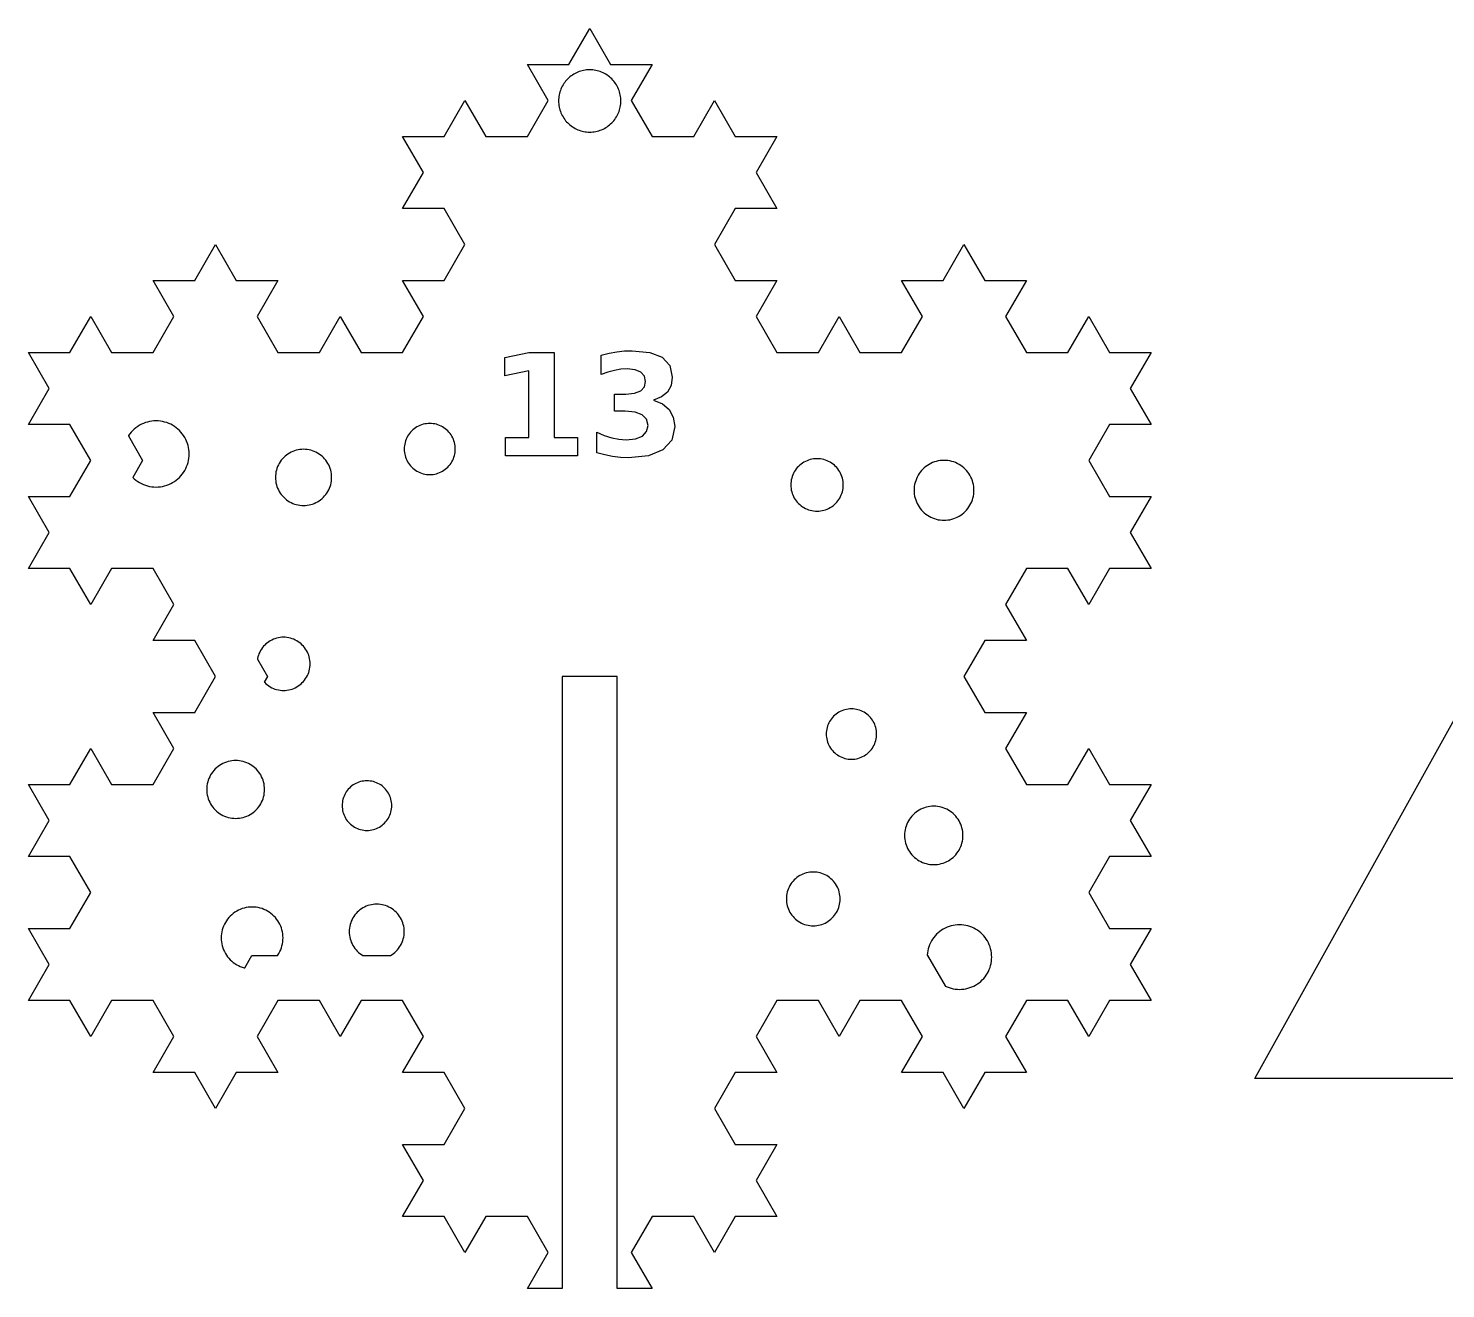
# Model space of a CAD drawing. Header units: millimetres. Extents: x 0 to 450, y -234 to 0.
# Drawn here: x 69 to 150.9, y -153.9 to -81 of the extents above; entities that cross this region are included whole.
import ezdxf

# ---------------------------------------------------------------- set-up
doc = ezdxf.new("R2010")
doc.units = ezdxf.units.MM
doc.layers.add('CUT', color=1, linetype='Continuous')
doc.layers.add('ENGRAVE', color=7, linetype='Continuous')

msp = doc.modelspace()

# ---------------------------------------------------------------- linework, layer by layer
at = {"layer": 'CUT'}
for points in [[(103.833, -85.167), (105.036, -87.25), (107.442, -87.25), (108.645, -85.167), (109.848, -87.25), (112.253, -87.25), (111.05, -89.333), (112.253, -91.417), (109.848, -91.417), (108.645, -93.5), (109.848, -95.583), (112.253, -95.583), (111.05, -97.667), (112.253, -99.75), (114.659, -99.75), (115.862, -97.667), (117.064, -99.75), (119.47, -99.75), (120.673, -97.667), (119.47, -95.583), (121.876, -95.583), (123.078, -93.5), (124.281, -95.583), (126.687, -95.583), (125.484, -97.667), (126.687, -99.75), (129.093, -99.75), (130.295, -97.667), (131.498, -99.75), (133.904, -99.75), (132.701, -101.833), (133.904, -103.917), (131.498, -103.917), (130.295, -106), (131.498, -108.083), (133.904, -108.083), (132.701, -110.167), (133.904, -112.25), (131.498, -112.25), (130.295, -114.333), (129.093, -112.25), (126.687, -112.25), (125.484, -114.333), (126.687, -116.417), (124.281, -116.417), (123.078, -118.5), (124.281, -120.583), (126.687, -120.583), (125.484, -122.667), (126.687, -124.75), (129.093, -124.75), (130.295, -122.667), (131.498, -124.75), (133.904, -124.75), (132.701, -126.833), (133.904, -128.917), (131.498, -128.917), (130.295, -131), (131.498, -133.083), (133.904, -133.083), (132.701, -135.167), (133.904, -137.25), (131.498, -137.25), (130.295, -139.333), (129.093, -137.25), (126.687, -137.25), (125.484, -139.333), (126.687, -141.417), (124.281, -141.417), (123.078, -143.5), (121.876, -141.417), (119.47, -141.417), (120.673, -139.333), (119.47, -137.25), (117.064, -137.25), (115.862, -139.333), (114.659, -137.25), (112.253, -137.25), (111.05, -139.333), (112.253, -141.417), (109.848, -141.417), (108.645, -143.5), (109.848, -145.583), (112.253, -145.583), (111.05, -147.667), (112.253, -149.75), (109.848, -149.75), (108.645, -151.833), (107.442, -149.75), (105.036, -149.75), (103.833, -151.833), (105.036, -153.917), (103.015, -153.917), (103.015, -118.5), (99.84, -118.5), (99.84, -153.917), (97.819, -153.917), (99.022, -151.833), (97.819, -149.75), (95.414, -149.75), (94.211, -151.833), (93.008, -149.75), (90.603, -149.75), (91.805, -147.667), (90.603, -145.583), (93.008, -145.583), (94.211, -143.5), (93.008, -141.417), (90.603, -141.417), (91.805, -139.333), (90.603, -137.25), (88.197, -137.25), (86.994, -139.333), (85.791, -137.25), (83.386, -137.25), (82.183, -139.333), (83.386, -141.417), (80.98, -141.417), (79.777, -143.5), (78.574, -141.417), (76.169, -141.417), (77.372, -139.333), (76.169, -137.25), (73.763, -137.25), (72.56, -139.333), (71.358, -137.25), (68.952, -137.25), (70.155, -135.167), (68.952, -133.083), (71.358, -133.083), (72.56, -131), (71.358, -128.917), (68.952, -128.917), (70.155, -126.833), (68.952, -124.75), (71.358, -124.75), (72.56, -122.667), (73.763, -124.75), (76.169, -124.75), (77.372, -122.667), (76.169, -120.583), (78.574, -120.583), (79.777, -118.5), (78.574, -116.417), (76.169, -116.417), (77.372, -114.333), (76.169, -112.25), (73.763, -112.25), (72.56, -114.333), (71.358, -112.25), (68.952, -112.25), (70.155, -110.167), (68.952, -108.083), (71.358, -108.083), (72.56, -106), (71.358, -103.917), (68.952, -103.917), (70.155, -101.833), (68.952, -99.75), (71.358, -99.75), (72.56, -97.667), (73.763, -99.75), (76.169, -99.75), (77.372, -97.667), (76.169, -95.583), (78.574, -95.583), (79.777, -93.5), (80.98, -95.583), (83.386, -95.583), (82.183, -97.667), (83.386, -99.75), (85.791, -99.75), (86.994, -97.667), (88.197, -99.75), (90.603, -99.75), (91.805, -97.667), (90.603, -95.583), (93.008, -95.583), (94.211, -93.5), (93.008, -91.417), (90.603, -91.417), (91.805, -89.333), (90.603, -87.25), (93.008, -87.25), (94.211, -85.167), (95.414, -87.25), (97.819, -87.25), (99.022, -85.167), (97.819, -83.083), (100.225, -83.083), (101.428, -81), (102.631, -83.083), (105.036, -83.083), (103.833, -85.167)], [(103.226, -85.112), (103.219, -85.024), (103.208, -84.936), (103.193, -84.849), (103.174, -84.763), (103.15, -84.677), (103.123, -84.594), (103.091, -84.511), (103.055, -84.43), (103.015, -84.351), (102.972, -84.275), (102.925, -84.2), (102.874, -84.128), (102.819, -84.058), (102.762, -83.991), (102.701, -83.927), (102.637, -83.866), (102.57, -83.809), (102.5, -83.754), (102.428, -83.703), (102.353, -83.656), (102.276, -83.613), (102.197, -83.573), (102.117, -83.537), (102.034, -83.505), (101.95, -83.478), (101.865, -83.454), (101.779, -83.435), (101.692, -83.419), (101.604, -83.409), (101.516, -83.402), (101.428, -83.4), (101.34, -83.402), (101.251, -83.409), (101.164, -83.419), (101.077, -83.435), (100.99, -83.454), (100.905, -83.478), (100.821, -83.505), (100.739, -83.537), (100.658, -83.573), (100.579, -83.613), (100.502, -83.656), (100.428, -83.703), (100.356, -83.754), (100.286, -83.809), (100.219, -83.866), (100.155, -83.927), (100.094, -83.991), (100.036, -84.058), (99.982, -84.128), (99.931, -84.2), (99.884, -84.275), (99.84, -84.351), (99.801, -84.43), (99.765, -84.511), (99.733, -84.594), (99.705, -84.677), (99.682, -84.763), (99.662, -84.849), (99.647, -84.936), (99.637, -85.024), (99.63, -85.112), (99.628, -85.2), (99.63, -85.288), (99.637, -85.376), (99.647, -85.464), (99.662, -85.551), (99.682, -85.637), (99.705, -85.723), (99.733, -85.806), (99.765, -85.889), (99.801, -85.97), (99.84, -86.049), (99.884, -86.125), (99.931, -86.2), (99.982, -86.272), (100.036, -86.342), (100.094, -86.409), (100.155, -86.473), (100.219, -86.534), (100.286, -86.591), (100.356, -86.646), (100.428, -86.697), (100.502, -86.744), (100.579, -86.787), (100.658, -86.827), (100.739, -86.863), (100.821, -86.895), (100.905, -86.922), (100.99, -86.946), (101.077, -86.965), (101.164, -86.981), (101.251, -86.991), (101.34, -86.998), (101.428, -87), (101.516, -86.998), (101.604, -86.991), (101.692, -86.981), (101.779, -86.965), (101.865, -86.946), (101.95, -86.922), (102.034, -86.895), (102.117, -86.863), (102.197, -86.827), (102.276, -86.787), (102.353, -86.744), (102.428, -86.697), (102.5, -86.646), (102.57, -86.591), (102.637, -86.534), (102.701, -86.473), (102.762, -86.409), (102.819, -86.342), (102.874, -86.272), (102.925, -86.2), (102.972, -86.125), (103.015, -86.049), (103.055, -85.97), (103.091, -85.889), (103.123, -85.806), (103.15, -85.723), (103.174, -85.637), (103.193, -85.551), (103.208, -85.464), (103.219, -85.376), (103.226, -85.288), (103.228, -85.2), (103.226, -85.112)], [(166.654, -141.75), (139.904, -141.75), (172.066, -83.858), (172.066, -116.875), (175.241, -116.875), (175.241, -83.858), (207.404, -141.75), (180.654, -141.75), (180.654, -152.75), (166.654, -152.75), (166.654, -141.75)], [(78.219, -106), (78.239, -105.876), (78.252, -105.751), (78.256, -105.626), (78.252, -105.501), (78.239, -105.376), (78.219, -105.253), (78.191, -105.131), (78.154, -105.011), (78.11, -104.893), (78.058, -104.779), (77.999, -104.669), (77.933, -104.562), (77.86, -104.461), (77.781, -104.364), (77.695, -104.272), (77.604, -104.187), (77.507, -104.107), (77.405, -104.034), (77.299, -103.968), (77.188, -103.909), (77.074, -103.857), (76.957, -103.813), (76.837, -103.777), (76.715, -103.748), (76.591, -103.728), (76.467, -103.716), (76.341, -103.712), (76.216, -103.716), (76.092, -103.728), (75.968, -103.748), (75.846, -103.777), (75.726, -103.813), (75.609, -103.857), (75.495, -103.909), (75.384, -103.968), (75.278, -104.034), (75.176, -104.107), (75.079, -104.187), (74.988, -104.272), (74.902, -104.364), (74.823, -104.461), (74.75, -104.562), (74.741, -104.577), (75.563, -106), (74.994, -106.985), (75.079, -107.065), (75.176, -107.145), (75.278, -107.218), (75.384, -107.284), (75.495, -107.343), (75.609, -107.395), (75.726, -107.439), (75.846, -107.475), (75.968, -107.504), (76.092, -107.524), (76.216, -107.536), (76.341, -107.54), (76.467, -107.536), (76.591, -107.524), (76.715, -107.504), (76.837, -107.475), (76.957, -107.439), (77.074, -107.395), (77.188, -107.343), (77.299, -107.284), (77.405, -107.218), (77.507, -107.145), (77.604, -107.065), (77.695, -106.98), (77.781, -106.888), (77.86, -106.791), (77.933, -106.69), (77.999, -106.583), (78.058, -106.473), (78.11, -106.359), (78.154, -106.241), (78.191, -106.122), (78.219, -106)], [(93.625, -105.627), (93.64, -105.531), (93.65, -105.435), (93.653, -105.338), (93.65, -105.241), (93.64, -105.145), (93.625, -105.05), (93.603, -104.955), (93.575, -104.863), (93.54, -104.772), (93.501, -104.684), (93.455, -104.599), (93.404, -104.517), (93.348, -104.438), (93.286, -104.363), (93.22, -104.293), (93.149, -104.226), (93.075, -104.165), (92.996, -104.109), (92.914, -104.058), (92.828, -104.012), (92.74, -103.972), (92.65, -103.938), (92.557, -103.91), (92.463, -103.888), (92.368, -103.872), (92.271, -103.863), (92.175, -103.86), (92.078, -103.863), (91.982, -103.872), (91.886, -103.888), (91.792, -103.91), (91.699, -103.938), (91.609, -103.972), (91.521, -104.012), (91.435, -104.058), (91.353, -104.109), (91.274, -104.165), (91.2, -104.226), (91.129, -104.293), (91.063, -104.363), (91.002, -104.438), (90.945, -104.517), (90.894, -104.599), (90.848, -104.684), (90.809, -104.772), (90.774, -104.863), (90.746, -104.955), (90.724, -105.05), (90.709, -105.145), (90.699, -105.241), (90.696, -105.338), (90.699, -105.435), (90.709, -105.531), (90.724, -105.627), (90.746, -105.721), (90.774, -105.813), (90.809, -105.904), (90.848, -105.992), (90.894, -106.077), (90.945, -106.16), (91.002, -106.238), (91.063, -106.313), (91.129, -106.384), (91.2, -106.45), (91.274, -106.511), (91.353, -106.567), (91.435, -106.619), (91.521, -106.664), (91.609, -106.704), (91.699, -106.738), (91.792, -106.766), (91.886, -106.788), (91.982, -106.804), (92.078, -106.813), (92.175, -106.817), (92.271, -106.813), (92.368, -106.804), (92.463, -106.788), (92.557, -106.766), (92.65, -106.738), (92.74, -106.704), (92.828, -106.664), (92.914, -106.619), (92.996, -106.567), (93.075, -106.511), (93.149, -106.45), (93.22, -106.384), (93.286, -106.313), (93.348, -106.238), (93.404, -106.16), (93.455, -106.077), (93.501, -105.992), (93.54, -105.904), (93.575, -105.813), (93.603, -105.721), (93.625, -105.627)], [(86.466, -107.298), (86.484, -107.193), (86.494, -107.087), (86.498, -106.981), (86.494, -106.875), (86.484, -106.769), (86.466, -106.664), (86.442, -106.56), (86.411, -106.459), (86.374, -106.359), (86.33, -106.262), (86.28, -106.168), (86.224, -106.078), (86.162, -105.991), (86.094, -105.909), (86.021, -105.832), (85.944, -105.759), (85.862, -105.691), (85.775, -105.63), (85.685, -105.573), (85.591, -105.523), (85.494, -105.479), (85.395, -105.442), (85.293, -105.411), (85.189, -105.387), (85.084, -105.369), (84.978, -105.359), (84.872, -105.356), (84.766, -105.359), (84.66, -105.369), (84.555, -105.387), (84.451, -105.411), (84.35, -105.442), (84.25, -105.479), (84.153, -105.523), (84.059, -105.573), (83.969, -105.63), (83.883, -105.691), (83.8, -105.759), (83.723, -105.832), (83.65, -105.909), (83.583, -105.991), (83.521, -106.078), (83.465, -106.168), (83.414, -106.262), (83.37, -106.359), (83.333, -106.459), (83.302, -106.56), (83.278, -106.664), (83.261, -106.769), (83.25, -106.875), (83.247, -106.981), (83.25, -107.087), (83.261, -107.193), (83.278, -107.298), (83.302, -107.402), (83.333, -107.503), (83.37, -107.603), (83.414, -107.7), (83.465, -107.794), (83.521, -107.884), (83.583, -107.97), (83.65, -108.053), (83.723, -108.13), (83.8, -108.203), (83.883, -108.27), (83.969, -108.332), (84.059, -108.389), (84.153, -108.439), (84.25, -108.483), (84.35, -108.52), (84.451, -108.551), (84.555, -108.575), (84.66, -108.592), (84.766, -108.603), (84.872, -108.606), (84.978, -108.603), (85.084, -108.592), (85.189, -108.575), (85.293, -108.551), (85.395, -108.52), (85.494, -108.483), (85.591, -108.439), (85.685, -108.389), (85.775, -108.332), (85.862, -108.27), (85.944, -108.203), (86.021, -108.13), (86.094, -108.053), (86.162, -107.97), (86.224, -107.884), (86.28, -107.794), (86.33, -107.7), (86.374, -107.603), (86.411, -107.503), (86.442, -107.402), (86.466, -107.298)], [(116.069, -107.712), (116.085, -107.614), (116.095, -107.515), (116.098, -107.416), (116.095, -107.316), (116.085, -107.217), (116.069, -107.119), (116.047, -107.022), (116.018, -106.927), (115.983, -106.834), (115.942, -106.744), (115.895, -106.656), (115.842, -106.572), (115.785, -106.491), (115.721, -106.414), (115.654, -106.342), (115.581, -106.274), (115.504, -106.211), (115.423, -106.153), (115.339, -106.1), (115.251, -106.054), (115.161, -106.013), (115.068, -105.978), (114.973, -105.949), (114.876, -105.926), (114.778, -105.91), (114.679, -105.9), (114.58, -105.897), (114.481, -105.9), (114.382, -105.91), (114.284, -105.926), (114.187, -105.949), (114.092, -105.978), (113.999, -106.013), (113.908, -106.054), (113.821, -106.1), (113.736, -106.153), (113.655, -106.211), (113.579, -106.274), (113.506, -106.342), (113.438, -106.414), (113.375, -106.491), (113.317, -106.572), (113.265, -106.656), (113.218, -106.744), (113.177, -106.834), (113.142, -106.927), (113.113, -107.022), (113.09, -107.119), (113.074, -107.217), (113.065, -107.316), (113.061, -107.416), (113.065, -107.515), (113.074, -107.614), (113.09, -107.712), (113.113, -107.809), (113.142, -107.904), (113.177, -107.997), (113.218, -108.087), (113.265, -108.175), (113.317, -108.259), (113.375, -108.34), (113.438, -108.417), (113.506, -108.489), (113.579, -108.557), (113.655, -108.62), (113.736, -108.678), (113.821, -108.731), (113.908, -108.777), (113.999, -108.818), (114.092, -108.853), (114.187, -108.882), (114.284, -108.905), (114.382, -108.921), (114.481, -108.931), (114.58, -108.934), (114.679, -108.931), (114.778, -108.921), (114.876, -108.905), (114.973, -108.882), (115.068, -108.853), (115.161, -108.818), (115.251, -108.777), (115.339, -108.731), (115.423, -108.678), (115.504, -108.62), (115.581, -108.557), (115.654, -108.489), (115.721, -108.417), (115.785, -108.34), (115.842, -108.259), (115.895, -108.175), (115.942, -108.087), (115.983, -107.997), (116.018, -107.904), (116.047, -107.809), (116.069, -107.712)], [(123.625, -108.065), (123.644, -107.953), (123.655, -107.84), (123.658, -107.727), (123.655, -107.614), (123.644, -107.501), (123.625, -107.389), (123.599, -107.279), (123.566, -107.17), (123.527, -107.064), (123.48, -106.961), (123.426, -106.861), (123.366, -106.764), (123.3, -106.672), (123.228, -106.584), (123.151, -106.502), (123.068, -106.424), (122.98, -106.352), (122.888, -106.286), (122.792, -106.226), (122.692, -106.173), (122.589, -106.126), (122.483, -106.086), (122.374, -106.053), (122.264, -106.027), (122.152, -106.009), (122.039, -105.998), (121.925, -105.994), (121.812, -105.998), (121.699, -106.009), (121.587, -106.027), (121.477, -106.053), (121.368, -106.086), (121.262, -106.126), (121.159, -106.173), (121.059, -106.226), (120.963, -106.286), (120.871, -106.352), (120.783, -106.424), (120.7, -106.502), (120.623, -106.584), (120.551, -106.672), (120.485, -106.764), (120.425, -106.861), (120.371, -106.961), (120.324, -107.064), (120.285, -107.17), (120.252, -107.279), (120.226, -107.389), (120.207, -107.501), (120.196, -107.614), (120.193, -107.727), (120.196, -107.84), (120.207, -107.953), (120.226, -108.065), (120.252, -108.176), (120.285, -108.284), (120.324, -108.39), (120.371, -108.493), (120.425, -108.593), (120.485, -108.69), (120.551, -108.782), (120.623, -108.87), (120.7, -108.952), (120.783, -109.03), (120.871, -109.102), (120.963, -109.168), (121.059, -109.228), (121.159, -109.281), (121.262, -109.328), (121.368, -109.368), (121.477, -109.401), (121.587, -109.427), (121.699, -109.445), (121.812, -109.456), (121.925, -109.46), (122.039, -109.456), (122.152, -109.445), (122.264, -109.427), (122.374, -109.401), (122.483, -109.368), (122.589, -109.328), (122.692, -109.281), (122.792, -109.228), (122.888, -109.168), (122.98, -109.102), (123.068, -109.03), (123.151, -108.952), (123.228, -108.87), (123.3, -108.782), (123.366, -108.69), (123.426, -108.593), (123.48, -108.493), (123.527, -108.39), (123.566, -108.284), (123.599, -108.176), (123.625, -108.065)], [(85.222, -118.067), (85.238, -117.968), (85.248, -117.868), (85.251, -117.767), (85.248, -117.667), (85.238, -117.567), (85.222, -117.467), (85.199, -117.37), (85.17, -117.273), (85.134, -117.179), (85.093, -117.087), (85.045, -116.999), (84.992, -116.913), (84.933, -116.831), (84.87, -116.754), (84.801, -116.68), (84.727, -116.611), (84.65, -116.548), (84.568, -116.489), (84.482, -116.436), (84.394, -116.388), (84.302, -116.347), (84.208, -116.311), (84.112, -116.282), (84.014, -116.259), (83.914, -116.243), (83.814, -116.233), (83.714, -116.23), (83.613, -116.233), (83.513, -116.243), (83.414, -116.259), (83.316, -116.282), (83.219, -116.311), (83.125, -116.347), (83.034, -116.388), (82.945, -116.436), (82.859, -116.489), (82.778, -116.548), (82.7, -116.611), (82.626, -116.68), (82.558, -116.754), (82.494, -116.831), (82.435, -116.913), (82.382, -116.999), (82.335, -117.087), (82.293, -117.179), (82.258, -117.273), (82.228, -117.37), (82.206, -117.467), (82.201, -117.498), (82.779, -118.5), (82.594, -118.82), (82.626, -118.855), (82.7, -118.923), (82.778, -118.987), (82.859, -119.046), (82.945, -119.099), (83.034, -119.146), (83.125, -119.188), (83.219, -119.223), (83.316, -119.253), (83.414, -119.275), (83.513, -119.292), (83.613, -119.302), (83.714, -119.305), (83.814, -119.302), (83.914, -119.292), (84.014, -119.275), (84.112, -119.253), (84.208, -119.223), (84.302, -119.188), (84.394, -119.146), (84.482, -119.099), (84.568, -119.046), (84.65, -118.987), (84.727, -118.923), (84.801, -118.855), (84.87, -118.781), (84.933, -118.703), (84.992, -118.622), (85.045, -118.536), (85.093, -118.448), (85.134, -118.356), (85.17, -118.262), (85.199, -118.165), (85.222, -118.067)], [(118, -122.113), (118.015, -122.019), (118.024, -121.924), (118.028, -121.829), (118.024, -121.734), (118.015, -121.639), (118, -121.545), (117.978, -121.452), (117.95, -121.361), (117.917, -121.271), (117.877, -121.184), (117.832, -121.1), (117.782, -121.019), (117.726, -120.942), (117.666, -120.868), (117.601, -120.798), (117.531, -120.733), (117.457, -120.673), (117.38, -120.617), (117.299, -120.567), (117.215, -120.522), (117.128, -120.482), (117.039, -120.449), (116.947, -120.421), (116.854, -120.4), (116.76, -120.384), (116.665, -120.375), (116.57, -120.372), (116.475, -120.375), (116.38, -120.384), (116.286, -120.4), (116.193, -120.421), (116.102, -120.449), (116.012, -120.482), (115.926, -120.522), (115.841, -120.567), (115.76, -120.617), (115.683, -120.673), (115.609, -120.733), (115.54, -120.798), (115.474, -120.868), (115.414, -120.942), (115.358, -121.019), (115.308, -121.1), (115.263, -121.184), (115.224, -121.271), (115.19, -121.361), (115.162, -121.452), (115.141, -121.545), (115.125, -121.639), (115.116, -121.734), (115.113, -121.829), (115.116, -121.924), (115.125, -122.019), (115.141, -122.113), (115.162, -122.206), (115.19, -122.297), (115.224, -122.387), (115.263, -122.474), (115.308, -122.558), (115.358, -122.639), (115.414, -122.716), (115.474, -122.79), (115.54, -122.86), (115.609, -122.925), (115.683, -122.985), (115.76, -123.041), (115.841, -123.091), (115.926, -123.136), (116.012, -123.175), (116.102, -123.209), (116.193, -123.237), (116.286, -123.258), (116.38, -123.274), (116.475, -123.283), (116.57, -123.286), (116.665, -123.283), (116.76, -123.274), (116.854, -123.258), (116.947, -123.237), (117.039, -123.209), (117.128, -123.175), (117.215, -123.136), (117.299, -123.091), (117.38, -123.041), (117.457, -122.985), (117.531, -122.925), (117.601, -122.86), (117.666, -122.79), (117.726, -122.716), (117.782, -122.639), (117.832, -122.558), (117.877, -122.474), (117.917, -122.387), (117.95, -122.297), (117.978, -122.206), (118, -122.113)], [(82.586, -125.361), (82.604, -125.253), (82.615, -125.144), (82.618, -125.035), (82.615, -124.925), (82.604, -124.816), (82.586, -124.708), (82.561, -124.602), (82.529, -124.497), (82.491, -124.394), (82.446, -124.295), (82.394, -124.198), (82.336, -124.105), (82.272, -124.016), (82.203, -123.931), (82.128, -123.851), (82.048, -123.777), (81.964, -123.707), (81.875, -123.643), (81.782, -123.585), (81.685, -123.534), (81.585, -123.489), (81.483, -123.45), (81.378, -123.418), (81.271, -123.393), (81.163, -123.376), (81.054, -123.365), (80.945, -123.361), (80.836, -123.365), (80.727, -123.376), (80.619, -123.393), (80.512, -123.418), (80.407, -123.45), (80.305, -123.489), (80.205, -123.534), (80.108, -123.585), (80.015, -123.643), (79.926, -123.707), (79.842, -123.777), (79.762, -123.851), (79.687, -123.931), (79.617, -124.016), (79.554, -124.105), (79.496, -124.198), (79.444, -124.295), (79.399, -124.394), (79.36, -124.497), (79.329, -124.602), (79.304, -124.708), (79.286, -124.816), (79.275, -124.925), (79.272, -125.035), (79.275, -125.144), (79.286, -125.253), (79.304, -125.361), (79.329, -125.468), (79.36, -125.572), (79.399, -125.675), (79.444, -125.775), (79.496, -125.871), (79.554, -125.964), (79.617, -126.053), (79.687, -126.138), (79.762, -126.218), (79.842, -126.293), (79.926, -126.362), (80.015, -126.426), (80.108, -126.484), (80.205, -126.535), (80.305, -126.581), (80.407, -126.619), (80.512, -126.651), (80.619, -126.676), (80.727, -126.694), (80.836, -126.704), (80.945, -126.708), (81.054, -126.704), (81.163, -126.694), (81.271, -126.676), (81.378, -126.651), (81.483, -126.619), (81.585, -126.581), (81.685, -126.535), (81.782, -126.484), (81.875, -126.426), (81.964, -126.362), (82.048, -126.293), (82.128, -126.218), (82.203, -126.138), (82.272, -126.053), (82.336, -125.964), (82.394, -125.871), (82.446, -125.775), (82.491, -125.675), (82.529, -125.572), (82.561, -125.468), (82.586, -125.361)], [(89.948, -126.249), (89.963, -126.156), (89.972, -126.063), (89.976, -125.969), (89.972, -125.875), (89.963, -125.781), (89.948, -125.689), (89.927, -125.597), (89.899, -125.507), (89.866, -125.419), (89.827, -125.334), (89.783, -125.251), (89.734, -125.171), (89.679, -125.095), (89.619, -125.022), (89.555, -124.954), (89.487, -124.889), (89.414, -124.83), (89.338, -124.775), (89.258, -124.726), (89.175, -124.681), (89.089, -124.643), (89.001, -124.609), (88.912, -124.582), (88.82, -124.561), (88.727, -124.546), (88.634, -124.536), (88.54, -124.533), (88.446, -124.536), (88.353, -124.546), (88.26, -124.561), (88.168, -124.582), (88.079, -124.609), (87.991, -124.643), (87.905, -124.681), (87.822, -124.726), (87.742, -124.775), (87.666, -124.83), (87.593, -124.889), (87.525, -124.954), (87.461, -125.022), (87.401, -125.095), (87.346, -125.171), (87.297, -125.251), (87.252, -125.334), (87.214, -125.419), (87.181, -125.507), (87.153, -125.597), (87.132, -125.689), (87.117, -125.781), (87.108, -125.875), (87.104, -125.969), (87.108, -126.063), (87.117, -126.156), (87.132, -126.249), (87.153, -126.34), (87.181, -126.43), (87.214, -126.518), (87.252, -126.604), (87.297, -126.687), (87.346, -126.766), (87.401, -126.843), (87.461, -126.915), (87.525, -126.984), (87.593, -127.048), (87.666, -127.108), (87.742, -127.162), (87.822, -127.212), (87.905, -127.256), (87.991, -127.295), (88.079, -127.328), (88.168, -127.355), (88.26, -127.377), (88.353, -127.392), (88.446, -127.401), (88.54, -127.404), (88.634, -127.401), (88.727, -127.392), (88.82, -127.377), (88.912, -127.355), (89.001, -127.328), (89.089, -127.295), (89.175, -127.256), (89.258, -127.212), (89.338, -127.162), (89.414, -127.108), (89.487, -127.048), (89.555, -126.984), (89.619, -126.915), (89.679, -126.843), (89.734, -126.766), (89.783, -126.687), (89.827, -126.604), (89.866, -126.518), (89.899, -126.43), (89.927, -126.34), (89.948, -126.249)], [(122.988, -128.026), (123.006, -127.917), (123.017, -127.807), (123.021, -127.696), (123.017, -127.586), (123.006, -127.476), (122.988, -127.367), (122.963, -127.259), (122.931, -127.153), (122.892, -127.05), (122.846, -126.949), (122.794, -126.852), (122.736, -126.758), (122.672, -126.668), (122.601, -126.583), (122.526, -126.502), (122.445, -126.427), (122.36, -126.356), (122.27, -126.292), (122.176, -126.234), (122.079, -126.182), (121.978, -126.136), (121.875, -126.097), (121.769, -126.065), (121.661, -126.04), (121.552, -126.022), (121.442, -126.011), (121.332, -126.008), (121.221, -126.011), (121.111, -126.022), (121.002, -126.04), (120.895, -126.065), (120.789, -126.097), (120.686, -126.136), (120.585, -126.182), (120.488, -126.234), (120.394, -126.292), (120.304, -126.356), (120.218, -126.427), (120.138, -126.502), (120.062, -126.583), (119.992, -126.668), (119.928, -126.758), (119.869, -126.852), (119.817, -126.949), (119.772, -127.05), (119.733, -127.153), (119.701, -127.259), (119.676, -127.367), (119.658, -127.476), (119.647, -127.586), (119.643, -127.696), (119.647, -127.807), (119.658, -127.917), (119.676, -128.026), (119.701, -128.133), (119.733, -128.239), (119.772, -128.342), (119.817, -128.443), (119.869, -128.54), (119.928, -128.634), (119.992, -128.724), (120.062, -128.81), (120.138, -128.89), (120.218, -128.966), (120.304, -129.036), (120.394, -129.1), (120.488, -129.159), (120.585, -129.211), (120.686, -129.256), (120.789, -129.295), (120.895, -129.327), (121.002, -129.352), (121.111, -129.37), (121.221, -129.381), (121.332, -129.385), (121.442, -129.381), (121.552, -129.37), (121.661, -129.352), (121.769, -129.327), (121.875, -129.295), (121.978, -129.256), (122.079, -129.211), (122.176, -129.159), (122.27, -129.1), (122.36, -129.036), (122.445, -128.966), (122.526, -128.89), (122.601, -128.81), (122.672, -128.724), (122.736, -128.634), (122.794, -128.54), (122.846, -128.443), (122.892, -128.342), (122.931, -128.239), (122.963, -128.133), (122.988, -128.026)], [(115.885, -131.672), (115.902, -131.572), (115.912, -131.47), (115.915, -131.368), (115.912, -131.267), (115.902, -131.165), (115.885, -131.065), (115.862, -130.966), (115.833, -130.868), (115.797, -130.773), (115.755, -130.68), (115.707, -130.59), (115.653, -130.504), (115.594, -130.421), (115.529, -130.343), (115.46, -130.268), (115.385, -130.199), (115.307, -130.134), (115.224, -130.075), (115.137, -130.021), (115.048, -129.973), (114.955, -129.931), (114.859, -129.895), (114.762, -129.865), (114.663, -129.842), (114.562, -129.826), (114.461, -129.816), (114.359, -129.812), (114.258, -129.816), (114.156, -129.826), (114.056, -129.842), (113.957, -129.865), (113.859, -129.895), (113.764, -129.931), (113.671, -129.973), (113.581, -130.021), (113.495, -130.075), (113.412, -130.134), (113.333, -130.199), (113.259, -130.268), (113.189, -130.343), (113.125, -130.421), (113.065, -130.504), (113.012, -130.59), (112.964, -130.68), (112.922, -130.773), (112.886, -130.868), (112.856, -130.966), (112.833, -131.065), (112.817, -131.165), (112.807, -131.267), (112.803, -131.368), (112.807, -131.47), (112.817, -131.572), (112.833, -131.672), (112.856, -131.771), (112.886, -131.869), (112.922, -131.964), (112.964, -132.057), (113.012, -132.147), (113.065, -132.233), (113.125, -132.316), (113.189, -132.394), (113.259, -132.469), (113.333, -132.538), (113.412, -132.603), (113.495, -132.662), (113.581, -132.716), (113.671, -132.764), (113.764, -132.806), (113.859, -132.842), (113.957, -132.872), (114.056, -132.895), (114.156, -132.911), (114.258, -132.921), (114.359, -132.925), (114.461, -132.921), (114.562, -132.911), (114.663, -132.895), (114.762, -132.872), (114.859, -132.842), (114.955, -132.806), (115.048, -132.764), (115.137, -132.716), (115.224, -132.662), (115.307, -132.603), (115.385, -132.538), (115.46, -132.469), (115.529, -132.394), (115.594, -132.316), (115.653, -132.233), (115.707, -132.147), (115.755, -132.057), (115.797, -131.964), (115.833, -131.869), (115.862, -131.771), (115.885, -131.672)], [(83.671, -133.858), (83.683, -133.742), (83.687, -133.625), (83.683, -133.508), (83.671, -133.391), (83.652, -133.276), (83.626, -133.162), (83.592, -133.05), (83.551, -132.94), (83.502, -132.834), (83.447, -132.731), (83.385, -132.631), (83.317, -132.536), (83.243, -132.446), (83.163, -132.36), (83.077, -132.28), (82.987, -132.206), (82.892, -132.138), (82.792, -132.076), (82.689, -132.021), (82.583, -131.972), (82.473, -131.931), (82.361, -131.897), (82.247, -131.871), (82.132, -131.852), (82.015, -131.84), (81.898, -131.836), (81.781, -131.84), (81.665, -131.852), (81.549, -131.871), (81.435, -131.897), (81.323, -131.931), (81.214, -131.972), (81.107, -132.021), (81.004, -132.076), (80.905, -132.138), (80.809, -132.206), (80.719, -132.28), (80.633, -132.36), (80.553, -132.446), (80.479, -132.536), (80.411, -132.631), (80.349, -132.731), (80.294, -132.834), (80.246, -132.94), (80.205, -133.05), (80.171, -133.162), (80.144, -133.276), (80.125, -133.391), (80.113, -133.508), (80.11, -133.625), (80.113, -133.742), (80.125, -133.858), (80.144, -133.974), (80.171, -134.088), (80.205, -134.2), (80.246, -134.309), (80.294, -134.416), (80.349, -134.519), (80.411, -134.619), (80.479, -134.714), (80.553, -134.804), (80.633, -134.89), (80.719, -134.97), (80.809, -135.044), (80.905, -135.112), (81.004, -135.174), (81.107, -135.229), (81.214, -135.277), (81.323, -135.319), (81.435, -135.352), (81.474, -135.361), (81.885, -134.65), (83.363, -134.65), (83.385, -134.619), (83.447, -134.519), (83.502, -134.416), (83.551, -134.309), (83.592, -134.2), (83.626, -134.088), (83.652, -133.974), (83.671, -133.858)], [(90.668, -133.575), (90.685, -133.472), (90.695, -133.369), (90.698, -133.265), (90.695, -133.161), (90.685, -133.057), (90.668, -132.954), (90.644, -132.853), (90.614, -132.753), (90.577, -132.656), (90.534, -132.561), (90.485, -132.469), (90.43, -132.38), (90.37, -132.296), (90.304, -132.215), (90.232, -132.139), (90.156, -132.068), (90.076, -132.002), (89.991, -131.941), (89.903, -131.886), (89.811, -131.837), (89.716, -131.794), (89.619, -131.757), (89.519, -131.727), (89.417, -131.704), (89.315, -131.687), (89.211, -131.676), (89.107, -131.673), (89.003, -131.676), (88.899, -131.687), (88.796, -131.704), (88.695, -131.727), (88.595, -131.757), (88.498, -131.794), (88.403, -131.837), (88.311, -131.886), (88.223, -131.941), (88.138, -132.002), (88.057, -132.068), (87.981, -132.139), (87.91, -132.215), (87.844, -132.296), (87.784, -132.38), (87.729, -132.469), (87.679, -132.561), (87.636, -132.656), (87.6, -132.753), (87.57, -132.853), (87.546, -132.954), (87.529, -133.057), (87.519, -133.161), (87.515, -133.265), (87.519, -133.369), (87.529, -133.472), (87.546, -133.575), (87.57, -133.677), (87.6, -133.776), (87.636, -133.874), (87.679, -133.969), (87.729, -134.06), (87.784, -134.149), (87.844, -134.234), (87.91, -134.314), (87.981, -134.39), (88.057, -134.461), (88.138, -134.527), (88.223, -134.588), (88.311, -134.643), (88.324, -134.65), (89.89, -134.65), (89.903, -134.643), (89.991, -134.588), (90.076, -134.527), (90.156, -134.461), (90.232, -134.39), (90.304, -134.314), (90.37, -134.234), (90.43, -134.149), (90.485, -134.06), (90.534, -133.969), (90.577, -133.874), (90.614, -133.776), (90.644, -133.677), (90.668, -133.575)], [(124.668, -134.978), (124.68, -134.857), (124.684, -134.735), (124.68, -134.613), (124.668, -134.491), (124.648, -134.371), (124.621, -134.252), (124.585, -134.135), (124.542, -134.02), (124.492, -133.909), (124.434, -133.802), (124.37, -133.698), (124.299, -133.599), (124.221, -133.504), (124.138, -133.415), (124.049, -133.332), (123.954, -133.254), (123.855, -133.183), (123.751, -133.119), (123.644, -133.061), (123.532, -133.011), (123.418, -132.968), (123.301, -132.932), (123.182, -132.904), (123.062, -132.884), (122.94, -132.873), (122.818, -132.869), (122.696, -132.873), (122.575, -132.884), (122.454, -132.904), (122.335, -132.932), (122.218, -132.968), (122.104, -133.011), (121.993, -133.061), (121.885, -133.119), (121.782, -133.183), (121.682, -133.254), (121.588, -133.332), (121.499, -133.415), (121.415, -133.504), (121.338, -133.599), (121.267, -133.698), (121.202, -133.802), (121.145, -133.909), (121.094, -134.02), (121.051, -134.135), (121.016, -134.252), (120.988, -134.371), (120.968, -134.491), (120.956, -134.613), (120.955, -134.65), (120.971, -134.65), (121.983, -136.403), (121.993, -136.408), (122.104, -136.459), (122.218, -136.502), (122.335, -136.537), (122.454, -136.565), (122.575, -136.585), (122.696, -136.597), (122.818, -136.601), (122.94, -136.597), (123.062, -136.585), (123.182, -136.565), (123.301, -136.537), (123.418, -136.502), (123.532, -136.459), (123.644, -136.408), (123.751, -136.351), (123.855, -136.286), (123.954, -136.215), (124.049, -136.138), (124.138, -136.054), (124.221, -135.965), (124.299, -135.871), (124.37, -135.771), (124.434, -135.668), (124.492, -135.56), (124.542, -135.449), (124.585, -135.334), (124.621, -135.218), (124.648, -135.099), (124.668, -134.978)]]:
    msp.add_lwpolyline(points, close=True, dxfattribs=at)
at = {"layer": 'ENGRAVE'}
for points in [[(96.549, -104.669), (97.91, -104.669), (97.91, -100.806), (96.513, -101.095), (96.513, -100.046), (97.901, -99.758), (99.367, -99.758), (99.367, -104.669), (100.728, -104.669), (100.728, -105.733), (96.549, -105.733), (96.549, -104.669)], [(105.641, -102.725), (106.028, -103.054), (106.264, -103.493), (106.343, -104.036), (106.172, -104.819), (105.661, -105.388), (104.825, -105.734), (103.677, -105.85), (103.216, -105.831), (102.754, -105.776), (102.294, -105.683), (101.84, -105.553), (101.84, -104.364), (102.271, -104.554), (102.698, -104.691), (103.121, -104.774), (103.537, -104.801), (104.077, -104.748), (104.475, -104.59), (104.72, -104.331), (104.802, -103.98), (104.718, -103.621), (104.468, -103.362), (104.054, -103.204), (103.48, -103.152), (102.864, -103.152), (102.864, -102.159), (103.512, -102.159), (104.019, -102.113), (104.377, -101.977), (104.59, -101.748), (104.661, -101.423), (104.592, -101.118), (104.384, -100.891), (104.052, -100.75), (103.604, -100.703), (103.231, -100.724), (102.853, -100.787), (102.473, -100.891), (102.096, -101.034), (102.096, -99.906), (102.55, -99.794), (103, -99.714), (103.444, -99.666), (103.881, -99.65), (104.899, -99.746), (105.623, -100.033), (106.057, -100.511), (106.202, -101.183), (106.133, -101.659), (105.925, -102.041), (105.583, -102.326), (105.109, -102.511), (105.641, -102.725)]]:
    msp.add_lwpolyline(points, close=True, dxfattribs=at)

doc.saveas('drawing.dxf')
